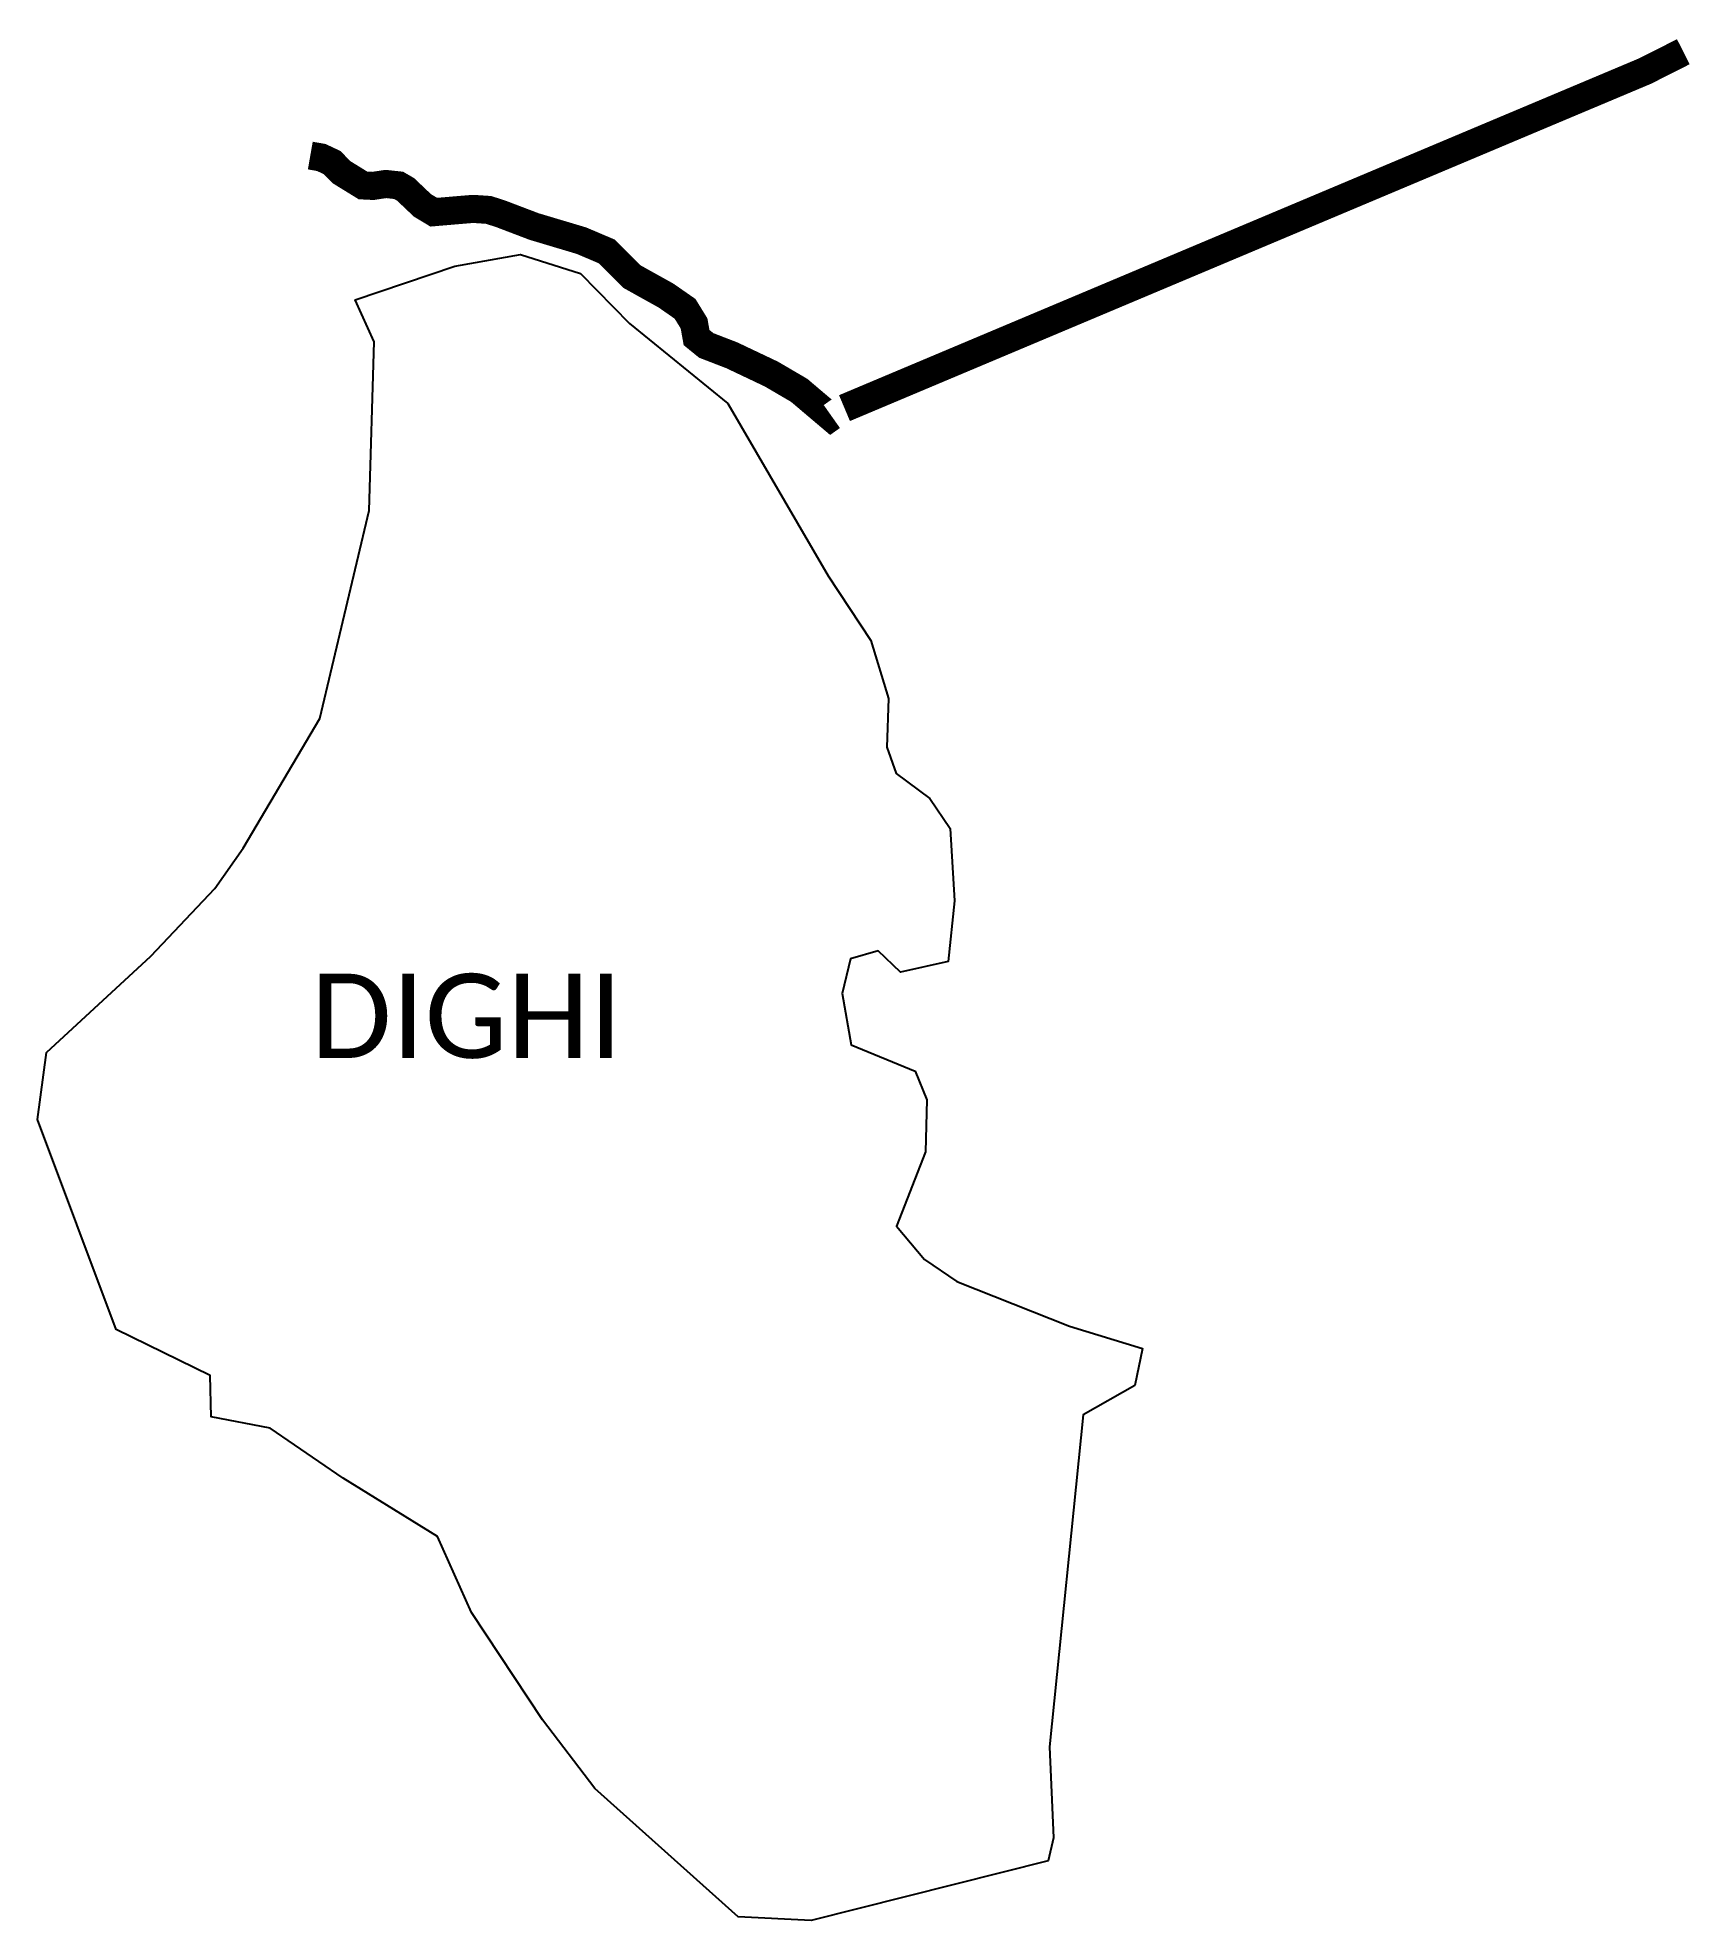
# Model space of a CAD drawing. Header units: metres. Extents: x 283839 to 286795, y 2019455 to 2022808.
import ezdxf

# ---------------------------------------------------------------- set-up
doc = ezdxf.new("R2010")
doc.units = ezdxf.units.M
doc.header["$MEASUREMENT"] = 0
for name, color, linetype in [('UNPROTECTED', 130, 'Continuous'), ('UNPROTECTED DUE TO CREEK', 150, 'Continuous'), ('village', 3, 'Continuous'), ('VILLAGE NAME', 250, 'Continuous')]:
    doc.layers.add(name, color=color, linetype=linetype)
doc.styles.get("Standard").update_dxf_attribs({"font": 'arial.ttf'})

msp = doc.modelspace()

# ---------------------------------------------------------------- linework, layer by layer
at = {"layer": 'UNPROTECTED', "const_width": 50, "flags": 128}
msp.add_lwpolyline([(285253.6, 2022133.4), (285251.9, 2022132.2), (285226.6, 2022153.6), (285195.5, 2022180), (285145.8, 2022209.1), (285075.4, 2022242.5), (285029.8, 2022260.1), (285012.6, 2022274.1), (285008.1, 2022299.3), (284992.1, 2022325.3), (284958.3, 2022348.8), (284896.9, 2022383), (284852.2, 2022427.7), (284807.5, 2022446.7), (284723.1, 2022471.9), (284663.2, 2022494.7), (284642, 2022501.5), (284614.5, 2022503.3), (284582, 2022500.6), (284563.2, 2022499), (284544.4, 2022497.4), (284524.2, 2022509.6), (284510, 2022523.1), (284494.3, 2022538), (284481.9, 2022545.2), (284459.2, 2022547.7), (284436, 2022544.2), (284418.3, 2022545.1), (284403.4, 2022554.3), (284380.2, 2022568.6), (284363.4, 2022585.8), (284344, 2022594.9), (284324.5, 2022598.3)], dxfattribs=at)
at = {"layer": 'UNPROTECTED DUE TO CREEK', "const_width": 50, "flags": 128}
msp.add_lwpolyline([(286770.4, 2022783.3), (286702.6, 2022749), (285276.1, 2022148.4)], dxfattribs=at)
at = {"layer": 'village'}
msp.add_polyline3d([(285418.5, 2020631.8, 0), (285476.1, 2020592.4, 0), (285676.9, 2020513.3, 0), (285806.9, 2020473.5, 0), (285793.1, 2020407.5, 0), (285701, 2020355.3, 0), (285641.4, 2019763.9, 0), (285648.3, 2019601.7, 0), (285639.1, 2019560.6, 0), (285216.7, 2019454.5, 0), (285086.5, 2019460.8, 0), (284831.6, 2019689.4, 0), (284737.9, 2019811.8, 0), (284611.6, 2020003.2, 0), (284551.2, 2020138.6, 0), (284383, 2020242.1, 0), (284253, 2020331.1, 0), (284147.9, 2020351.4, 0), (284145.9, 2020425.1, 0), (283978.6, 2020506.8, 0), (283838.8, 2020880.9, 0), (283854.4, 2021000.4, 0), (284040.3, 2021172, 0), (284154.7, 2021292.5, 0), (284204.8, 2021364.5, 0), (284341.6, 2021595.5, 0), (284429.5, 2021966, 0), (284438, 2022266.7, 0), (284404.4, 2022341.5, 0), (284582.1, 2022401.4, 0), (284699, 2022421.9, 0), (284806, 2022388.2, 0), (284893, 2022298.9, 0), (285068.1, 2022156.7, 0), (285192.2, 2021943.2, 0), (285246.8, 2021849.8, 0), (285323.1, 2021734.6, 0), (285354.6, 2021631.2, 0), (285351.3, 2021544.3, 0), (285368.1, 2021497.4, 0), (285428, 2021452.8, 0), (285464.5, 2021399.6, 0), (285471.9, 2021270.9, 0), (285460.7, 2021162.9, 0), (285375.9, 2021143.8, 0), (285336.2, 2021181.6, 0), (285286.9, 2021167.4, 0), (285271.8, 2021105.6, 0), (285287.9, 2021014.3, 0), (285402.2, 2020967, 0), (285422.7, 2020916.1, 0), (285420.7, 2020823.6, 0), (285368.6, 2020691.4, 0)], close=True, dxfattribs=at)
msp.add_polyline3d([(285418.5, 2020631.8, 0), (285476.1, 2020592.4, 0), (285676.9, 2020513.3, 0), (285806.9, 2020473.5, 0), (285793.1, 2020407.5, 0), (285701, 2020355.3, 0), (285641.4, 2019763.9, 0), (285648.3, 2019601.7, 0), (285639.1, 2019560.6, 0), (285216.7, 2019454.5, 0), (285086.5, 2019460.8, 0), (284831.6, 2019689.4, 0), (284737.9, 2019811.8, 0), (284611.6, 2020003.2, 0), (284551.2, 2020138.6, 0), (284383, 2020242.1, 0), (284253, 2020331.1, 0), (284147.9, 2020351.4, 0), (284145.9, 2020425.1, 0), (283978.6, 2020506.8, 0), (283838.8, 2020880.9, 0), (283854.4, 2021000.4, 0), (284040.3, 2021172, 0), (284154.7, 2021292.5, 0), (284204.8, 2021364.5, 0), (284341.6, 2021595.5, 0), (284429.5, 2021966, 0), (284438, 2022266.7, 0), (284404.4, 2022341.5, 0), (284582.1, 2022401.4, 0), (284699, 2022421.9, 0), (284806, 2022388.2, 0), (284893, 2022298.9, 0), (285068.1, 2022156.7, 0), (285192.2, 2021943.2, 0), (285246.8, 2021849.8, 0), (285323.1, 2021734.6, 0), (285354.6, 2021631.2, 0), (285351.3, 2021544.3, 0), (285368.1, 2021497.4, 0), (285428, 2021452.8, 0), (285464.5, 2021399.6, 0), (285471.9, 2021270.9, 0), (285460.7, 2021162.9, 0), (285375.9, 2021143.8, 0), (285336.2, 2021181.6, 0), (285286.9, 2021167.4, 0), (285271.8, 2021105.6, 0), (285287.9, 2021014.3, 0), (285402.2, 2020967, 0), (285422.7, 2020916.1, 0), (285420.7, 2020823.6, 0), (285368.6, 2020691.4, 0)], close=True, dxfattribs=at)

# ---------------------------------------------------------------- texts
at = {"layer": 'VILLAGE NAME', "insert": (284325.4, 2021140.8), "char_height": 150, "attachment_point": 1}
msp.add_mtext_dynamic_manual_height_columns('{\\fCalibri|b0|i0|c0|p34;DIGHI}', width=1877.914, gutter_width=1, heights=[0], dxfattribs=at)

doc.saveas('drawing.dxf')
